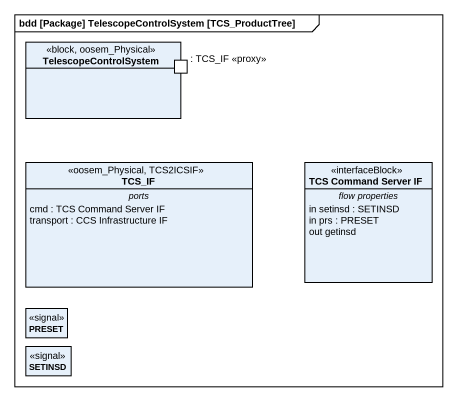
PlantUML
@startuml
mainframe bdd [Package] TelescopeControlSystem [TCS_ProductTree]
allowmixing
hide circle
hide empty members
rectangle TelescopeControlSystem <<block, oosem_Physical>> {
  port ": TCS_IF <<proxy>>" as TCS_IF_proxy
}
class TCS_IF <<oosem_Physical, TCS2ICSIF>> {
  -- ports --
  cmd : TCS Command Server IF
  transport : CCS Infrastructure IF
}
class "TCS Command Server IF" as TCS_Command_Server_IF <<interfaceBlock>> {
  -- flow properties --
  in setinsd : SETINSD
  in prs : PRESET
  out getinsd
}
class PRESET <<signal>>
class SETINSD <<signal>>
@enduml
